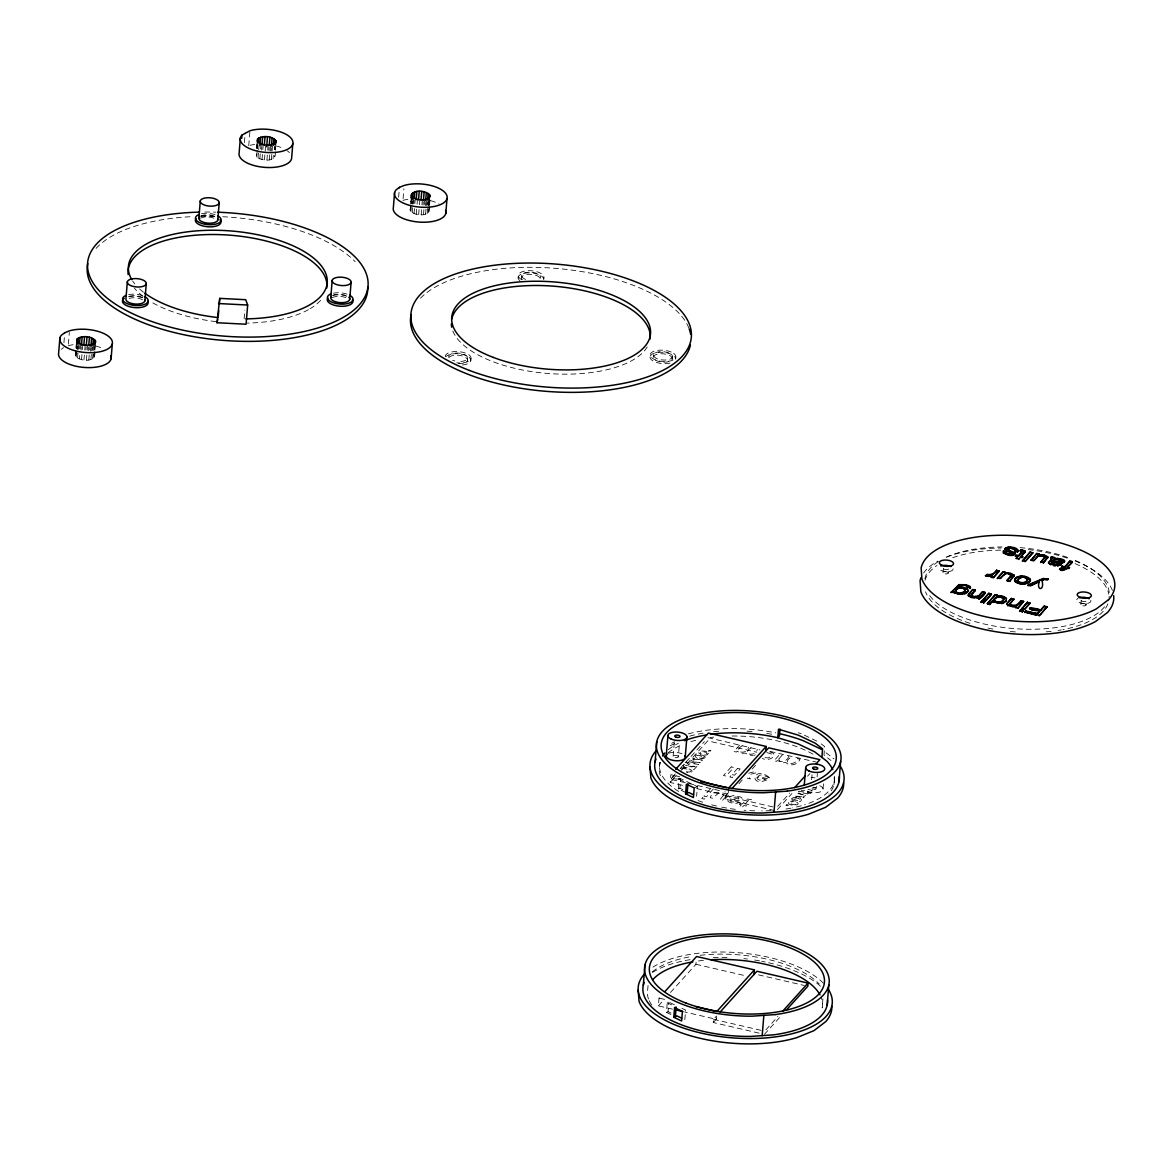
<?xml version="1.0" encoding="UTF-8"?>
<svg xmlns="http://www.w3.org/2000/svg" width="1173" height="1173" viewBox="0 0 1173 1173"><rect width="100%" height="100%" fill="white"/><g stroke="black" fill="none" stroke-linecap="round" stroke-linejoin="round"><path stroke-width="0.75" stroke-dasharray="5 3.75" d="M63.929 342.663L64.603 334.378M68.386 344.1L69.339 332.487M94.734 351.929C96.758 362.794 79.999 361.914 75.497 355.932L75.82 349.862M75.966 348.205L76.509 341.563M75.497 355.932L76.729 341.006M76.377 348.836L76.788 343.865M76.216 357.032L76.773 350.39M76.905 348.733L77.447 342.105M77.418 349.613L77.682 346.284M77.535 358.044L78.752 343.117M79.104 348.924L79.383 345.61M79.339 358.909L79.617 355.595M80.16 348.953L80.57 343.982M81.069 350.141L81.348 346.827M81.538 359.568L82.213 351.27M82.345 349.613L82.755 344.642M83.943 359.979L84.632 351.68M84.764 350.023L85.174 345.053M85.922 350.111L86.201 346.783M86.421 360.111L87.11 351.812M87.242 350.155L87.652 345.17M88.342 350.522L88.605 347.193M88.796 359.95L89.485 351.651M89.617 349.994L90.028 345.009M90.526 351.167L90.805 347.853M90.907 359.51L92.124 344.569M92.476 350.375L92.755 347.061M92.594 358.821L93.136 352.179M93.283 350.522L93.825 343.894M93.767 357.926L94.309 351.299M94.441 349.642L94.852 344.657M94.324 356.9L94.925 347.516M94.866 350.272L95.409 343.63M244.409 142.593L245.23 132.637M248.735 145.672L249.966 130.746M256.447 148.121L256.726 144.807M256.667 147.563L257.078 142.593M256.872 148.751L257.151 145.437M275.215 151.845C277.151 162.446 262.107 161.419 256.711 156.947L257.254 150.32M257.386 148.663L257.943 142.021M244.116 318.895L244.834 310.171M258.016 157.959L258.573 151.332M258.705 149.675L259.248 143.033M259.834 158.839L260.509 150.54M260.655 148.883L261.066 143.898M261.564 150.056L261.843 146.742M262.019 159.499L262.708 151.2M262.84 149.543L263.251 144.558M264.438 159.895L265.67 144.968M266.916 160.027L267.591 151.728M267.737 150.071L268.148 145.1M268.822 150.437L269.101 147.124M269.291 159.865L270.508 144.939M271.022 151.097L271.286 147.783M271.388 159.425L271.931 152.798M272.077 151.126L272.62 144.499M273.089 158.736L273.353 155.423M274.409 149.66L274.687 146.346M274.937 149.558L275.479 142.93M275.362 150.188L275.626 146.874M398.629 197.284L399.45 187.343M403.087 198.721L403.908 188.765M429.435 206.551C431.459 217.416 414.699 216.536 410.198 210.553L410.799 201.169M410.198 210.553L410.609 205.583M410.755 203.926L411.298 197.284M411.093 203.457L411.356 200.143M410.931 211.653L411.474 205.011M411.606 203.354L412.016 198.384M412.119 204.234L412.397 200.906M412.236 212.665L413.468 197.738M413.82 203.545L414.084 200.231M414.054 213.53L414.729 205.231M414.875 203.574L415.271 198.604M416.239 214.19L416.914 205.891M417.06 204.234L417.471 199.263M418.658 214.6L419.333 206.301M419.465 204.645L419.875 199.674M421.136 214.732L421.811 206.433M421.943 204.776L422.353 199.791M423.042 205.143L423.321 201.815M423.497 214.571L424.186 206.272M424.318 204.615L424.729 199.63M425.242 205.788L425.506 202.474M425.608 214.131L426.84 199.19M427.177 204.996L427.456 201.683M427.295 213.442L427.852 206.8M427.984 205.143L428.526 198.516M428.497 206.023L428.907 201.038M428.468 212.548L429.699 197.621M429.347 205.451L429.758 200.48M429.567 204.894L430.124 198.252M467.455 360.419L467.631 358.293M470.813 360.551L470.989 358.41M519.859 280.64A12.859 5.63 4.7 0 1 518.143 278.03L518.481 274.599A12.859 5.63 4.7 0 1 534.023 271.095A12.859 5.63 4.7 0 1 543.422 278.822M521.486 277.502L521.662 275.376M543.744 279.687L543.92 277.561M669.93 363.146A12.859 5.63 4.7 0 1 650.047 357.472L650.223 355.346M653.39 356.944L653.566 354.803M672.29 359.011A9.531 4.179 4.7 0 0 658.918 353.894A9.531 4.179 4.7 0 0 657.32 361.005A9.531 4.179 4.7 0 0 672.29 359.011L672.466 356.871A9.531 4.179 4.7 0 0 659.094 351.768A9.531 4.179 4.7 0 0 657.496 358.879A9.531 4.179 4.7 0 0 672.466 356.871M675.824 356.988L675.648 359.129A12.859 5.63 4.7 0 0 671.044 354.173L668.551 353.293A12.859 5.63 4.7 0 0 650.047 357.472M659.563 765.646L659.827 762.45A87.828 38.504 4.7 0 0 679.563 791.995M648.053 985.467L647.76 989.074A87.828 38.504 4.7 0 0 648.596 999.205M682.451 785.309L670.194 782.464L670.839 774.679L679.592 776.702M673.141 756.248L674.255 742.744M678.331 756.82A2.625 1.144 4.7 0 0 674.651 755.412A2.625 1.144 4.7 0 0 674.211 757.362A2.625 1.144 4.7 0 0 678.331 756.82L679.446 743.315M672.408 1009.132L658.39 1005.891L659.035 998.106L661.455 995.422M685.692 792.464L678.243 788.93L679.035 779.327L680.648 778.667L697.407 786.643L696.615 796.232M678.243 788.93L679.871 788.271L680.648 778.667M670.912 1014.484L666.44 1012.358L667.232 1002.754L668.845 1002.094L677.774 1006.346M666.44 1012.358L668.067 1011.698L668.845 1002.094M684.827 1019.66L685.604 1010.07L680.912 1007.827M670.501 992.475L695.926 964.279L696.19 961.171M774.459 810.528L725.075 799.092L725.339 795.895L728.257 792.655L724.767 791.848M728.638 788.065L728.008 795.851L696.469 788.549M759.122 1033.149L713.272 1022.519L713.536 1019.322L716.454 1016.082L716.204 1019.278L684.665 1011.976M811.628 779.737L812.053 774.664M817.112 776.922L817.39 773.55M823.05 788.799L823.461 783.725M833.974 784.458L834.663 776.189M822.918 998.868L822.17 1007.886A87.828 38.504 4.7 0 0 821.32 997.754M943.048 572.556L943.4 568.289M948.268 573.011A2.625 1.144 4.7 0 0 944.47 571.691A2.625 1.144 4.7 0 0 944.25 573.656A2.625 1.144 4.7 0 0 948.268 573.011L948.62 568.744M1080.861 604.432L1081.213 600.165M1086.066 605.004A2.625 1.144 4.7 0 0 1082.386 603.596A2.625 1.144 4.7 0 0 1081.946 605.547A2.625 1.144 4.7 0 0 1086.066 605.004L1086.418 600.737M518.143 278.03L518.305 276.74A12.859 5.63 4.7 0 1 530.885 272.884A12.859 5.63 4.7 0 1 543.554 278.368M683.097 765.47L683.8 766.878A3.915 1.716 4.7 0 0 685.516 767.553L695.105 766.424L692.627 769.165L694.064 769.503L697.187 766.042C693.742 766.409 678.756 766.599 688.683 765.001L689.255 764.356L686.454 764.004L683.39 765.045M75.409 354.833L77.139 352.926M256.462 153.736L256.711 156.947M410.125 209.454L410.682 208.427M713.331 788.945L706.454 796.76L703.917 796.174L710.589 788.652M685.135 762.509L698.624 764.444L690.091 761.834L686.22 761.893M675.296 773.901L670.457 779.268L723.008 791.438M680.149 768.52L689.827 757.787M691.044 756.453L704.357 741.688M674.402 775.338L671.235 778.843L682.085 779.165M675.927 775.705L673.419 778.491L679.856 778.3M670.194 782.464L676.249 775.749M681.088 770.382L707.73 740.852L756.776 752.216M739.577 745.207L733.917 751.497L736.424 752.069L737.231 751.189L740.779 753.257L745.705 753.198L748.066 754.869L753.301 755.529M742.113 745.808C731.805 752.23 747.245 755.471 748.433 747.26M751.013 747.861C740.324 754.532 756.145 757.333 757.259 749.312M725.075 799.092L730.427 793.168M738.902 783.784L742.524 779.752M752.216 769.019L755.852 764.987M777.684 806.408L789.737 793.051M777.42 809.605L791.878 793.578M807.537 776.218L809.942 773.55M658.39 1005.891L664.446 999.176M713.272 1022.519L718.624 1016.595M765.881 1029.835L777.934 1016.478M764.415 1034.366L781.277 1015.671M729.313 796.892L733.316 795.573L740.178 796.922A5.191 2.273 4.7 0 1 742.069 798.3C741.307 803.021 733.712 799.004 730.427 800.001C729.019 803.197 737.055 801.438 739.005 802.156C736.615 805.279 723.008 801.789 729.269 798.725C739.972 801.731 743.169 795.397 731.747 797.449M61.333 349.275L63.518 347.648M754.327 755.295L755.295 754.811M694.211 787.948L697.407 786.643M680.531 768.506C684.02 765.954 698.565 771.57 688.727 772.758M748.697 773.227L753.227 771.981L756.468 772.728L748.433 774.825M808.021 789.414L812.244 790.426L807.567 791.878C809.223 792.948 815.631 791.995 813.036 789.356A3.915 1.716 4.7 0 0 811.965 788.857M804.766 790.323L801.188 790.441M462.441 364.994L465.094 364.568A12.859 5.63 4.7 0 0 466.209 355.595A12.859 5.63 4.7 0 0 446.209 356.387M814.282 787.406L812.786 787.376M812.816 788.124L816.305 787.728L816.892 785.851M766.863 752.567L771.497 753.975L771.086 756.438L768.154 757.949L763.608 757.421M814.971 777.831L811.173 777.406L814.736 777.069M686.689 772.567L687.745 772.699M686.366 771.731C697.026 773.52 683.903 765.69 681.117 769.913M770.221 751.424L816.056 762.039M707.993 737.656L759.899 749.914M747.245 778.183L750.485 778.945L746.834 775.25M798.769 791.159L808.344 792.625L807.786 793.241C812.493 792.757 812.171 795.177 807.215 793.886L798.197 791.79M725.339 795.895L772.948 806.921M758.418 974.851L804.253 985.467M695.926 964.279L744.972 975.643M659.035 998.106L666.044 999.719M713.536 1019.322L761.145 1030.349M769.591 751.893C780.998 754.224 768.036 762.729 762.391 758.242M798.212 732.788L801.188 733.682M804.414 735.207L818.857 742.084M679.035 779.327L686.484 782.86M679.871 788.271L682.847 789.678M667.232 1002.754L673.185 1005.584M668.067 1011.698L671.044 1013.105M821.188 743.873L824.678 746.556L823.974 755.089L830.983 760.471M826.056 752.787L833.974 758.858M428.218 209.337L429.025 211.521M93.517 354.715L94.236 355.8M274.731 155.73L274.805 156.83M651.748 1005.026A87.828 38.504 4.7 0 1 649.212 1000.657M698.463 960.966A87.828 38.504 4.7 0 1 703.727 960.335M652.511 972.446A97.359 42.683 4.7 0 1 690.545 959.587M713.243 957.461A97.359 42.683 4.7 0 1 727.553 957.461M743.887 958.605A97.359 42.683 4.7 0 1 747.465 959.03M754.65 960.042A97.359 42.683 4.7 0 1 759.972 960.951M761.732 961.288A97.359 42.683 4.7 0 1 765.192 961.992M768.594 962.74A97.359 42.683 4.7 0 1 823.05 988.634M652.936 967.109A97.359 42.683 4.7 0 1 741.527 952.989A97.359 42.683 4.7 0 1 823.49 983.311M652.217 971.933A92.594 40.586 4.7 0 1 691.366 956.552M700.134 955.306A92.594 40.586 4.7 0 1 819.179 983.898M834.56 776.233A87.828 38.504 4.7 0 1 804.619 804.766M801.276 805.763A87.828 38.504 4.7 0 1 792.713 807.83M790.91 808.182A87.828 38.504 4.7 0 1 783.52 809.37M770.984 810.587A87.828 38.504 4.7 0 1 761.673 810.895M754.694 810.822A87.828 38.504 4.7 0 1 744.078 810.25M735.339 809.341A87.828 38.504 4.7 0 1 728.374 808.344M726.644 808.05A87.828 38.504 4.7 0 1 719.841 806.745M716.527 806.027A87.828 38.504 4.7 0 1 711.249 804.722M702.715 802.215A87.828 38.504 4.7 0 1 696.322 799.971M668.302 749.708A87.828 38.504 4.7 0 1 678.346 743.33M671.733 743.301A92.594 40.586 4.7 0 1 674.622 741.791M689.695 736.145A92.594 40.586 4.7 0 1 704.958 732.832M713.668 731.688A92.594 40.586 4.7 0 1 720.735 731.087M747.084 731.16A92.594 40.586 4.7 0 1 753.975 731.732M766.702 733.389A92.594 40.586 4.7 0 1 773.931 734.694M668.537 753.301A9.56 4.193 4.7 0 1 681.982 753.77M814.458 787.435A2.625 1.144 4.7 0 1 815.44 789.37A2.625 1.144 4.7 0 1 811.159 788.769M819.78 785.69A9.56 4.193 4.7 0 1 819.868 792.024A9.56 4.193 4.7 0 1 805.631 790.294M834.076 777.728A87.828 38.504 4.7 0 1 828.886 793.945M660.399 775.778A87.828 38.504 4.7 0 1 660.604 762.391M668.038 752.905A87.828 38.504 4.7 0 1 682.583 744.518M690.912 741.615A87.828 38.504 4.7 0 1 697.554 739.855M710.266 737.538A87.828 38.504 4.7 0 1 713.756 737.099M732.128 736.014A87.828 38.504 4.7 0 1 814.238 754.913M688.404 733.843A97.359 42.683 4.7 0 1 775.705 732.876M670.179 745.72A97.359 42.683 4.7 0 1 676.235 743.022M1104.555 606.793A92.594 40.586 4.7 0 1 1015.935 628.743A92.594 40.586 4.7 0 1 928.723 594.271M924.91 578.744A92.594 40.586 4.7 0 1 938.899 561.193M946.2 557.263A92.594 40.586 4.7 0 1 1002.109 546.955M1020.055 547.63A92.594 40.586 4.7 0 1 1070.509 558.509M1075.333 560.445A92.594 40.586 4.7 0 1 1108.998 597.482M1107.855 603.86A92.594 40.586 4.7 0 1 1062.885 629.608M1061.286 629.901A92.594 40.586 4.7 0 1 1058.002 630.458M1051.184 631.353A92.594 40.586 4.7 0 1 1044.175 631.983M1015.319 631.91A92.594 40.586 4.7 0 1 1010.158 631.47M992.842 629.051A92.594 40.586 4.7 0 1 987.475 627.98M969.968 623.318A92.594 40.586 4.7 0 1 925.556 591.808M925.013 580.342A92.594 40.586 4.7 0 1 936.978 565.474M952.696 557.718A92.594 40.586 4.7 0 1 1001.845 550.152M1075.069 563.641A92.594 40.586 4.7 0 1 1108.734 594.125M953.136 568.876A7.141 3.138 4.7 0 1 945.335 571.603A7.141 3.138 4.7 0 1 939.074 567.365M948.502 569.037A2.625 1.144 4.7 0 1 946.23 569.682A2.625 1.144 4.7 0 1 943.693 568.89M1090.802 600.283A7.141 3.138 4.7 0 1 1082.444 603.435A7.141 3.138 4.7 0 1 1077.884 598.318M1085.934 601.265A2.625 1.144 4.7 0 1 1082.298 601.28A2.625 1.144 4.7 0 1 1081.682 599.638M923.591 572.996A97.359 42.683 4.7 0 1 937.901 561.075M946.772 556.984A97.359 42.683 4.7 0 1 1001.082 548.04M1028.208 549.58A97.359 42.683 4.7 0 1 1068.588 558.583M1075.113 561.002A97.359 42.683 4.7 0 1 1112.517 590.781M68.239 345.756A26.422 11.583 4.7 0 1 74.104 344.554M95.849 346.035A26.422 11.583 4.7 0 1 102.975 348.63M250.098 145.305A26.422 11.583 4.7 0 1 254.6 144.47M276.344 145.965A26.422 11.583 4.7 0 1 280.816 147.402M287.18 150.731A26.422 11.583 4.7 0 1 289.423 152.651M204.806 212.034A140.687 61.67 4.7 0 1 215.7 212.152M129.191 298.353A9.531 4.179 4.7 0 1 142.549 299.819M128.429 296.754A12.859 5.63 4.7 0 1 142.52 297.825M128.605 294.614A12.859 5.63 4.7 0 1 142.695 295.699M129.367 296.226A9.531 4.179 4.7 0 1 142.725 297.693M200.436 218.193A9.531 4.179 4.7 0 1 215.495 218.97M201.375 215.891A12.859 5.63 4.7 0 1 215.451 216.976M201.536 213.765A12.859 5.63 4.7 0 1 215.627 214.85M200.612 216.052A9.531 4.179 4.7 0 1 215.671 216.829M320.596 300.405A99.734 43.724 4.7 0 1 310.009 308.763M308.382 309.701A99.734 43.724 4.7 0 1 247.4 323.103M215.979 321.622A99.734 43.724 4.7 0 1 150.643 301.593M143.047 296.432A99.734 43.724 4.7 0 1 134.411 288.162M96.098 248.397A140.687 61.67 4.7 0 1 193.706 216.565M200.876 216.345A140.687 61.67 4.7 0 1 215.348 216.418M222.723 216.712A140.687 61.67 4.7 0 1 355.199 261.726M332.34 297.634A9.531 4.179 4.7 0 1 347.399 298.397M333.264 295.332A12.859 5.63 4.7 0 1 347.355 296.417M143.399 292.165A99.734 43.724 4.7 0 1 139.514 288.895M134.763 283.895A99.734 43.724 4.7 0 1 132.666 281.021M333.44 293.191A12.859 5.63 4.7 0 1 347.531 294.276M332.516 295.493A9.531 4.179 4.7 0 1 347.575 296.27M647.217 346.944A99.734 43.724 4.7 0 1 546.691 373.366A99.734 43.724 4.7 0 1 452.646 330.507M420.506 298.221A140.687 61.67 4.7 0 1 425.55 293.631M426.957 292.532A140.687 61.67 4.7 0 1 573.48 270.318A140.687 61.67 4.7 0 1 689.181 328.88M521.824 279.687A12.859 5.63 4.7 0 1 518.319 275.904M445.373 356.753A12.859 5.63 4.7 0 1 463.892 352.574A12.859 5.63 4.7 0 1 465.27 362.442L462.617 362.853A12.859 5.63 4.7 0 1 456.737 362.78M525.592 279.438A9.531 4.179 4.7 0 1 522.938 273.734A9.531 4.179 4.7 0 1 535.211 272.898A9.531 4.179 4.7 0 1 540.005 278.456M522.293 279.687A9.531 4.179 4.7 0 1 528.173 274.35A9.531 4.179 4.7 0 1 540.313 278.47M448.804 357.325A9.531 4.179 4.7 0 1 457.441 353.029A9.531 4.179 4.7 0 1 467.675 357.926A9.531 4.179 4.7 0 1 457.25 361.357M454.845 360.961A9.531 4.179 4.7 0 1 452.661 360.302M449.112 357.325A9.531 4.179 4.7 0 1 460.549 355.522A9.531 4.179 4.7 0 1 467.338 360.771A9.531 4.179 4.7 0 1 457.089 363.498M402.955 200.378A26.422 11.583 4.7 0 1 408.805 199.175M430.564 200.656A26.422 11.583 4.7 0 1 438.907 203.882M691.22 760.353L693.8 761.995L700.193 762.699C687.055 761.526 695.09 757.318 701.821 760.91L702.392 760.28L693.331 758.183L692.788 758.784L694.079 759.078L691.22 760.353M805.631 795.514L802.757 797.156L804.048 797.449L803.505 798.051L794.444 795.954L795.015 795.323C801.745 798.916 809.766 794.707 796.628 793.535L797.215 792.889L805.631 795.514M703.873 756.981C702.994 759.371 695.486 758.081 696.967 755.661A2.214 0.968 4.7 0 1 698.478 755.324L703.873 756.981M792.977 798.974L798.344 800.91A2.214 0.968 4.7 0 0 799.869 800.572C801.262 798.124 794.356 797.127 792.977 798.974M708.565 753.345L707.04 754.84A3.328 1.466 4.7 0 1 705.09 755.075L703.375 754.899L707.099 753.579A1.994 0.88 4.7 0 0 706.689 752.861C705.457 751.292 697.334 751.263 701.117 753.623L700.56 754.239C693.815 751.072 707.275 749.283 708.565 753.345M788.315 802.508C788.755 807.097 803.226 805.221 796.276 801.995L795.719 802.611C799.487 804.971 791.379 804.942 790.147 803.358A1.994 0.88 4.7 0 1 789.737 802.655L793.461 801.335L791.731 801.159A3.328 1.466 4.7 0 0 789.781 801.394L788.315 802.508M705.354 757.01C704.123 760.471 693.522 759.019 695.736 755.265A4.003 1.76 4.7 0 1 697.832 754.65L702.891 755.265L705.354 757.01M791.54 798.842L793.109 800.66L799.004 801.584A4.003 1.76 4.7 0 0 801.086 800.968C803.226 797.215 793.373 796.042 791.54 798.842M723.418 795.25L719.855 799.913L722.392 800.499L728.066 794.209L725.662 793.666C722.069 793.227 712.583 789.136 710.237 797.684L712.832 798.285L718.301 793.256L721.864 793.769L723.418 795.25M769.517 777.699C766.717 777.567 761.776 772.45 757.802 776.423L768.858 778.989C747.465 789.473 753.301 763.872 769.517 777.699M757.113 777.288L757.157 778.901L759.62 780.118L765.5 779.224L757.113 777.288M778.784 759.004C779.283 764.151 788.212 760.749 788.535 756.556L791.115 757.157C780.441 763.828 796.247 766.629 797.361 758.608L800.001 759.21C797.728 764.855 789.986 766.907 785.807 762.494L782.596 762.831L777.332 760.471L776.526 761.365L774.019 760.778L779.678 754.503L782.23 755.089L778.784 759.004M709.079 750.383L708.419 751.131L710.926 750.823L709.079 750.383M702.876 797.317L701.777 798.534L704.313 799.121L705.413 797.904L702.876 797.317M731.248 766.893L723.492 775.5L726.028 776.086L733.785 767.479L731.248 766.893M730.911 775.778L729.826 776.981L732.407 777.567L733.492 776.379L730.911 775.778M737.597 768.359L731.967 774.605L734.547 775.206L740.178 768.96L737.597 768.359M740.031 803.534L739.254 804.399L741.307 804.869L739.723 806.628L742.289 807.215L743.873 805.47L746.277 806.027L747.054 805.162L744.65 804.605L748.345 800.514L751.937 799.751L747.348 799.018L742.084 804.018L740.031 803.534M786.57 804.678L785.91 805.411L788.417 805.103L786.57 804.678M671.22 352.047L668.727 351.152A12.859 5.63 4.7 0 0 650.194 354.906A12.859 5.63 4.7 0 0 668.375 361.328A12.859 5.63 4.7 0 0 671.22 352.047"/><path stroke-width="1.5" d="M955.584 591.647L955.614 590.635C955.892 594.872 963.927 594.432 965.262 590.796C965.188 586.881 958.326 587.292 956.244 589.55C953.869 596.295 970.599 591.691 962.857 588.201M1050.7 558.113L1052.02 557.864L1052.093 558.832C1047.533 565.459 1047.474 563.289 1052.137 558.304M1048.222 579.125L1047.342 580.092L1044.85 579.491L1041.917 580.459C1045.172 591.016 1035.818 591.089 1039.366 581.5L1030.671 585.664L1027.827 585.547L1043.134 579.037L1048.222 579.125L1043.178 578.494L1027.871 585.019M1001.859 577.043C996.918 582.307 1005.393 570.459 1009.161 574.008C1015.803 575.078 1001.859 581.441 1009.63 581.339L1014.044 575.107L1010.452 573.186L1004.718 573.186L1010.408 573.714L1014 575.635M1047.68 557.527L1043.296 563.084L1047.709 556.852L1044.117 554.932L1038.384 554.932L1044.073 555.459L1047.665 557.38M59.882 338.015L58.65 352.941A26.422 11.583 4.7 0 0 85.6 367.53A26.422 11.583 4.7 0 0 110.892 355.756M76.788 343.865L77.198 338.88C82.447 335.375 91.347 335.874 95.468 340.874L95.541 341.973C91.259 347.149 80.849 345.991 76.729 341.006L77.198 338.88M77.961 342.971L78.371 338M79.515 343.938L80.057 337.311M81.48 345.17L82.169 336.871M83.855 345.009L84.544 336.71M86.333 345.126L87.022 336.842M88.752 345.536L89.427 337.238M90.937 346.196L91.626 337.897M92.887 345.405L93.429 338.762M94.339 344.759L94.749 339.789M95.189 344.188L95.468 340.874M111.083 358.806L112.315 343.88M127.344 281.769L125.936 298.822A9.531 4.179 4.7 0 0 135.716 304.071A9.531 4.179 4.7 0 0 144.763 299.789M144.851 300.889L146.244 283.837A9.531 4.179 4.7 0 0 132.872 278.719A9.531 4.179 4.7 0 0 131.273 285.831A9.531 4.179 4.7 0 0 146.244 283.837M198.882 217.973L200.29 200.906M217.782 220.04L219.19 202.973A9.531 4.179 4.7 0 0 205.803 197.87A9.531 4.179 4.7 0 0 204.205 204.982A9.531 4.179 4.7 0 0 219.19 202.973M217.005 322.736L219.747 298.367L245.7 299.702L247.664 305.039L246.081 324.232L217.005 322.736L217.782 319.291M218.31 315.816L218.735 310.581M219.322 303.602L219.747 298.367M240.362 137.93L239.145 152.857A26.422 11.583 4.7 0 0 262.649 167.167A26.422 11.583 4.7 0 0 291.578 158.722L292.795 143.795M241.682 138.399L241.961 135.086L249.966 130.746A26.422 11.583 4.7 0 1 291.491 138.707A26.422 11.583 4.7 0 1 266.168 152.446A26.422 11.583 4.7 0 1 241.961 135.086M257.415 142.124L257.693 138.81C262.928 135.291 271.843 135.789 275.948 140.804L276.036 141.904C271.755 147.08 261.344 145.921 257.21 140.921L257.693 138.81M258.456 142.886L258.852 137.915M259.863 145.525L260.553 137.226M261.975 145.085L262.649 136.786M264.35 144.924L265.025 136.625M266.682 146.713L267.503 136.757M269.233 145.467L269.922 137.168M271.432 146.112L272.107 137.828M273.368 145.32L273.925 138.693M274.819 144.675L275.23 139.704M275.684 144.118L275.948 140.804M330.786 297.414L332.179 280.347M349.686 299.482L351.094 282.414A9.531 4.179 4.7 0 0 337.707 277.312A9.531 4.179 4.7 0 0 336.108 284.423A9.531 4.179 4.7 0 0 351.094 282.414M394.583 192.636L393.351 207.562A26.422 11.583 4.7 0 0 420.315 222.152A26.422 11.583 4.7 0 0 445.593 210.378M411.078 197.841C410.653 188.442 426.122 190.055 430.168 195.495L430.256 196.595C425.975 201.771 415.565 200.612 411.43 195.627L411.342 194.527M411.503 198.486L411.914 193.501M412.529 199.249L413.072 192.621M414.216 198.56L414.773 191.932M416.195 199.791L416.87 191.492M418.556 199.63L419.245 191.331M421.034 199.747L421.723 191.463M423.453 200.158L424.142 191.859M425.638 200.818L426.327 192.519M427.588 200.026L428.13 193.384M429.039 199.381L429.45 194.41M445.799 213.427L447.016 198.501M655.091 761.937L656.763 741.673M643.288 985.364L644.959 965.115M666.22 756.204L667.892 735.94M685.252 756.864L686.923 736.6M685.589 793.828L686.381 784.224L694.211 787.948L693.419 797.552L685.589 793.828L688.786 792.508L693.492 794.751M687.173 793.168L687.965 783.579M674.578 1007.651L682.407 1011.375L681.616 1020.979L673.786 1017.255L674.578 1007.651L676.161 1007.006L675.369 1016.595M765.793 751.057L766.174 746.453L708.375 733.066L675.677 769.297M753.99 974.484L754.371 969.88L696.571 956.494L665.091 991.39M821.892 757.391L822.596 748.858L815.206 743.183L798.446 735.207L778.491 729.225L777.787 737.758L779.473 735.896L780.03 729.078M773.989 812.2L775.646 791.951M762.186 1035.642L763.843 1015.378M804.297 784.752L805.69 767.86M720.09 1012.064L756.908 971.244L808.05 983.091L807.786 986.288L786.101 1010.334M838.974 781.761L840.63 761.512M827.17 1005.202L828.827 984.939M970.408 588.054L969.66 586.163L965.966 584.755L958.854 584.653L951.098 592.585L958.81 585.195L965.922 585.298L970.379 587.585L967.652 587.424M954.206 591.808C952.109 592.688 961.01 595.151 964.426 593.685C972.71 586.749 966.053 594.638 964.426 593.685M957.901 593.831L955.13 592.746M957.051 588.861L959.147 588.04M958.414 587.277C962.901 584.96 972.857 592.526 963.883 587.937C950.57 588.45 966.728 581.559 967.608 587.952L967.725 586.984M959.221 594.066L961.86 594.139M960.526 585.591L958.37 587.805M961.449 585.356L963.737 585.371M965.262 590.796L965.32 589.814M966.64 586.075L967.681 587.512M968.414 595.166L968.693 596.28L968.517 594.447L972.74 589.535L975.32 590.136L971.347 595.166L973.209 596.808L978.502 596.001L982.519 591.808C992.417 591.324 967.872 607.981 985.056 592.394M969.441 596.251L971.874 597.644L968.737 595.737M970.188 588.553L970.423 587.043M971.464 596.001L971.391 594.638L975.32 590.136M971.845 596.309L971.508 595.473M968.473 594.975L972.74 589.535M972.417 596.573L971.889 595.781M973.209 596.808L972.461 596.045M973.326 597.907L971.918 597.116M974.748 598.025C977.842 595.239 976.977 600.121 977.783 597.218M974.763 597.072L973.253 596.265M977.094 596.441L978.458 596.529L982.519 591.808M982.197 600.693L981.083 602.423L982.197 600.693L984.777 601.294L983.648 603.025L984.777 601.294M988.883 593.274L983.209 600.063L988.883 593.274L991.42 594.418L985.789 600.664L991.464 593.875M992.006 575.943C974.059 575.65 998.018 575.591 996.61 570.181L999.103 571.31L993.443 577.585C988.546 578.362 993.766 573.582 991.038 577.028M985.994 575.987L987.05 574.345M996.61 570.181L992.49 574.902L987.446 574.462M988.311 576.427L992.05 575.4M1000.73 603.069C1002.358 605.517 1009.616 597.629 1004.308 602.042C998.927 606.456 992.343 597.189 989.821 604.491L987.417 603.391L995.217 594.74C999.572 593.993 995.364 598.259 997.505 595.283M989.821 604.491L992.725 600.781M993.443 577.585L999.147 570.767M997.871 603.01L993.707 601.749M1003.648 598.362L1003.692 599.843C1002.358 603.567 993.326 603.684 994.293 598.992C996.126 596.031 1002.871 595.576 1003.736 599.3C1002.431 602.878 994.132 603.157 994.293 598.992M987.373 603.919L995.217 594.74M994.249 599.535L995.95 597.453M1003.179 571.706C987.989 590.224 1006.874 564.726 1004.675 573.714M995.906 597.981L996.683 597.116M996.639 597.644L997.49 596.881M996.669 596.69L999.572 595.796L1003.751 596.514L1006.155 598.083L1006.346 600.664M997.446 597.409L998.355 596.749M998.311 597.277L999.22 596.705M998.091 596.412L999.572 595.796M1004.704 553.539C999.733 551.457 1014.997 558.392 1014.88 552.6C999.601 547.996 1015.701 545.9 1015.129 551.339L1017.563 551.911L1017.959 550.416L1017.841 551.427M1004.968 549.169L1012.226 552.996C1011.976 555.665 1004.938 554.492 1005.789 551.662L1003.399 551.105L1005.745 552.204M1003.604 598.904L1000.085 596.764M1006.537 598.743L1001.053 595.913M1005.613 549.946C1002.754 546.354 1019.454 545.548 1017.563 551.911M1004.968 549.301L1005.276 548.334M1005.232 548.876L1005.745 547.952M1002.798 576.016L1003.707 574.697M1005.76 552.996L1005.672 552.043M1005.701 548.48L1006.375 547.644M1005.906 554.008C1007.46 555.562 1014.689 556.852 1015.144 552.996M1006.111 553.289L1005.804 552.454M1004.66 574.154L1003.663 575.225M1006.683 553.583L1006.155 552.762M1006.331 548.172L1007.167 547.41M1015.129 553.905L1008.164 550.137L1007.9 548.788M1007.123 547.938L1008.12 547.248M1007.754 549.741L1008.589 548.392M1008.413 554.111L1006.727 553.04M1008.076 547.776L1009.22 547.175M1009.689 548.26L1008.545 548.92M1009.733 554.345L1008.457 553.568M1017.841 549.932L1010.466 547.234M1012.182 553.524L1010.32 551.896M1011.009 548.334L1015.261 549.858M1009.161 574.008L1011.097 576.104L1007.035 580.738M1010.803 554.389L1012.138 553.421M1007.035 603.377L1007.915 605.708L1007.035 603.377L1011.273 598.465L1013.853 599.066L1009.88 604.095L1011.786 605.195L1016.434 605.18L1021.053 600.737L1023.589 601.324L1017.871 608.127L1015.466 607.57L1016.317 606.148L1007.959 605.18M1009.63 581.339L1014.015 575.767M1011.097 576.104L1011.185 575.166M1009.029 605.635L1013.281 606.954L1016.317 606.148M1021.053 600.737C1020.701 605.239 1011.023 608.758 1009.924 603.567L1013.853 599.066M1015.129 551.339L1017.607 551.383M1006.991 603.904L1011.273 598.465M1016.097 555.196C1014.044 558.172 1016.844 553.524 1018.516 555.753L1022.211 551.662M1013.971 576.31L1014.044 575.107M1017.739 556.618C1013.135 561.383 1021.111 555.503 1015.319 556.061M1014.601 579.975C1017.402 585.474 1012.182 578.23 1017.035 577.189C1021.184 575.474 1027.372 575.65 1030.319 579.345L1030.349 580.562M1014.762 579.785L1015.349 578.48M1015.305 579.007L1016.111 577.776M1016.053 555.723L1018.516 555.753M1016.067 578.304L1017.035 577.189M1016.903 582.453L1018.017 583.436L1015.965 581.925M1018.677 559.492L1020.305 557.204L1022.343 557.688L1023.12 556.823L1021.082 556.354L1025.114 552.146L1024.835 550.811L1020.994 549.785C1018.604 552.307 1025.187 551.545 1020.246 550.606M1027.489 578.963L1027.548 580.43C1025.73 583.949 1019.733 584.081 1017.358 581.178L1017.475 579.902C1019.22 576.515 1026.478 576.031 1027.592 579.902C1025.774 583.406 1019.777 583.538 1017.402 580.65M1016.991 577.732L1018.135 576.735M1020.202 551.149L1020.994 549.785M1018.091 577.263L1019.381 576.383M1025.114 552.146L1021.962 549.917M1018.061 582.908C1021.639 585.254 1027.196 584.433 1030.173 580.738M1017.871 608.127L1023.589 601.324M1017.431 580.43L1020.554 577.512M1019.337 576.911L1020.789 576.178M1030.275 551.926L1022.46 561.075L1030.275 551.926L1032.768 553.055L1025.011 561.662L1032.812 552.512M1020.965 584.11L1019.41 583.274M1021.434 577.292L1020.51 578.04M1020.745 576.72L1022.313 576.163M1020.73 609.623L1019.601 611.353L1020.73 609.623L1023.311 610.224L1022.182 611.954L1023.311 610.224M1022.504 584.257L1025.451 583.538M1030.275 579.887L1023.985 576.324M1027.416 602.204L1021.742 608.992L1027.416 602.204L1029.953 603.333L1024.322 609.593L1029.997 602.805M1024.733 577.512L1027.445 579.491M1026.756 583.23L1028.809 582.717L1030.393 580.034M1036.023 615.151L1024.894 612.042L1025.847 610.986L1037.401 613.655L1039.762 611.045C1022.636 608.963 1029.953 606.148 1040.686 610.019L1044.219 606.104L1047.034 606.749L1040.319 614.667M1024.85 612.57L1025.847 610.986M1044.615 557.102L1040.7 562.483L1044.762 557.849L1044.263 556.266L1038.34 555.914L1033.677 560.855L1031.14 560.269L1036.844 553.451L1039.249 554.008L1039.19 555.254M1030.129 581.28L1030.319 579.345M1030.671 585.664L1039.366 581.5M1031.14 560.269L1036.844 553.451M1037.372 556.442L1034.601 559.829M1038.34 555.914L1043.647 555.987M1025.803 611.514L1037.401 613.655M1041.917 580.459L1043.134 579.961M1039.219 615.898L1047.034 606.749M1039.762 611.045L1037.357 614.197M1044.762 557.849L1044.659 556.574M1030.48 608.201L1040.686 610.019M1047.636 558.055L1047.709 556.852M1040.642 610.547L1044.219 606.104M1048.545 563.319L1048.589 562.351M1048.823 563.201L1050.92 564.902M1064.483 561.383C1065.861 559.653 1057.929 557.498 1054.718 559.14L1054.336 557.454L1051.448 556.808L1054.806 558.465M1051.609 557.732L1052.21 557.996M1051.507 562.307L1054.146 564.154L1058.632 563.773L1060.949 564.858L1055.891 564.975L1051.272 563.363L1052.665 561.838L1059.82 562.879L1064.219 561.794M1052.034 561.94L1053.471 561.911M1059.732 559.58L1058.31 559.873L1061.404 560.283L1060.744 562.19L1052.709 561.53L1054.806 559.433L1059.351 559.052L1064.497 561.515M1052.709 561.53L1053.53 560.151M1054.072 559.726L1053.486 560.679M1054.102 561.603L1052.753 561.002M1054.806 559.433L1058.31 559.873M1055.641 561.823L1054.146 561.075M1056.023 558.964L1057.65 558.392M1057.679 566.046L1060.993 564.316M1058.545 562.278L1055.685 561.295M1058.735 565.43L1060.949 564.858M1059.542 562.336L1061.712 560.738M1060.348 568.275C1058.193 571.09 1060.891 567.16 1062.841 568.568L1064.219 567.351L1061.668 567.307M1060.7 559.888L1061.668 561.281M1059.483 569.228C1062.225 572.688 1066.36 567.893 1068.852 568.421L1069.6 567.585C1062.181 568.494 1078.046 561.134 1069.879 561.105L1064.952 567.058L1069.879 561.105M1064.219 567.351L1062.797 569.096L1060.905 568.421M1057.665 563.172L1061.682 562.835M1061.682 570.269L1060.539 569.506M1061.638 563.377L1062.503 562.703M1062.415 566.471L1064.996 566.53M1063.193 562.483L1062.459 563.245M1062.738 570.386L1066.756 567.937M1064.439 561.926L1064.41 560.562M1017.358 581.178L1017.475 579.902M1004.924 549.712L1005.012 548.759M1054.718 559.14L1054.85 557.923M971.288 595.649L971.391 594.638M1009.924 603.567L1009.997 604.931M968.37 595.708L968.517 594.447M1012.094 553.949L1012.226 552.996M1014.557 580.503L1014.806 579.242M1005.628 552.586L1005.789 551.662M1022.328 551.354L1018.472 556.295M1003.399 551.105L1003.238 552.996M728.638 788.065L766.174 746.453M731.893 788.637L768.711 747.817L819.854 759.664L816.232 763.667M794.546 787.713L805.396 775.69M1021.082 556.354L1025.085 551.061M1050.744 557.586L1051.448 556.808M1015.466 607.57L1016.273 606.676M1061.712 566.764L1062.459 565.929M1029.601 608.684L1030.524 607.658M1067.503 567.102L1072.386 561.691M754.371 969.88L716.835 1011.493L695.824 1006.625M782.743 1011.141L808.05 983.091M1004.718 573.186L1005.584 572.263M1038.384 554.932L1039.249 554.008M1038.34 555.459L1039.205 554.536L1036.8 553.993M126.273 295.288L124.441 296.197A12.859 5.63 4.7 0 0 127.696 303.866A12.859 5.63 4.7 0 0 144.851 304.306A12.859 5.63 4.7 0 0 144.924 296.71M673.786 1017.255L676.982 1015.935L681.689 1018.179M996.713 596.148L998.135 595.869M1054.762 558.612L1056.067 558.436M974.807 596.544L975.951 596.573M1009.777 553.817L1010.847 553.847M1057.723 565.518L1049.336 563.612M1009.176 547.703L1010.422 547.762M218.589 303.543L247.664 305.039M1058.589 561.75L1059.586 561.808M999.176 597.248L1000.041 597.306M999.528 596.339L1001.009 596.441M973.37 597.38L974.792 597.482M1021.009 583.582L1022.548 583.714M1022.27 576.691L1023.941 576.852M1061.726 569.741L1062.782 569.858M1020.95 550.313L1021.918 550.445M986.83 575.679L988.355 575.899M1053.237 565.562L1055.495 565.958M1030.231 552.468L1032.768 553.055M1069.835 561.632L1072.342 562.219M1031.184 559.726L1033.721 560.327M1040.744 561.94L1043.34 562.541M1016.155 558.363L1018.721 558.964M1022.504 560.547L1025.055 561.134M996.566 570.708L999.103 571.31M1003.135 572.233L1005.54 572.791M991.082 576.486L993.487 577.043M997.519 577.981L1000.056 578.568M1007.079 580.195L1009.674 580.796M972.696 590.078L975.276 590.679M982.475 592.336L985.012 592.922M988.839 593.817L991.42 594.418M995.173 595.283L997.461 595.811M1011.229 599.007L1013.809 599.594M1021.009 601.265L1023.545 601.852M1027.372 602.746L1029.953 603.333M1044.175 606.632L1046.99 607.277M1031.243 609.608L1034.63 610.4M951.142 592.057L953.488 592.6M976.977 598.113L979.396 598.67M983.253 599.535L985.833 600.121M1015.51 607.042L1017.915 607.599M1021.786 608.464L1024.366 609.051M982.153 601.236L984.734 601.822M1020.686 610.151L1023.267 610.752M981.112 601.896L983.692 602.497M987.417 603.391L989.865 603.948M1019.645 610.825L1022.226 611.412M1024.894 612.042L1039.263 615.37M700.618 781.57L726.893 787.655M675.912 1009.953L682.921 1011.581M1010.276 552.424L1006.713 551.061M821.818 749.518L803.241 740.691A97.359 42.683 4.7 0 0 780.837 733.975M992.681 601.309L993.663 602.292M954.162 592.336L955.086 593.274M219.967 219.82L220.524 220.465A12.859 5.63 4.7 0 1 207.856 226.77A12.859 5.63 4.7 0 1 195.964 218.574M968.004 589.74L968.048 590.943M649.93 766.761L650.868 777.992A97.359 42.683 4.7 0 0 808.505 814.253L825.763 807.215L837.61 798.124A97.359 42.683 4.7 0 0 843.666 782.846M638.127 990.188L639.065 1001.419A97.359 42.683 4.7 0 0 796.702 1037.68L813.959 1030.642L825.807 1021.551A97.359 42.683 4.7 0 0 831.862 1006.273M994.088 599.535L994.044 600.547M652.848 979.587A87.828 38.504 4.7 0 1 692.906 961.831M711.014 959.749A87.828 38.504 4.7 0 1 820 994.851M828.021 988.839A97.359 42.683 4.7 0 1 732.465 1037.87A97.359 42.683 4.7 0 1 644.212 974.338M827.508 999.895A92.594 40.586 4.7 0 1 773.696 1034.835L750.661 1036.433A92.594 40.586 4.7 0 1 644.182 982.417M662.569 755.999A87.828 38.504 4.7 0 1 664.915 752.963M684.431 740.691A87.828 38.504 4.7 0 1 706.806 734.885M710.53 734.342A87.828 38.504 4.7 0 1 777.538 737.685L797.743 743.741L814.502 751.702L826.657 761.057A87.828 38.504 4.7 0 1 832.786 769.679M839.311 776.467A92.594 40.586 4.7 0 1 785.499 811.408L762.465 813.006A92.594 40.586 4.7 0 1 655.986 758.99M684.753 755.764A9.56 4.193 4.7 0 1 675.164 760.69A9.56 4.193 4.7 0 1 667.158 754.122M839.824 765.412A97.359 42.683 4.7 0 1 744.269 814.443A97.359 42.683 4.7 0 1 656.015 750.911M940.805 566.031A7.141 3.138 4.7 0 1 950.863 566.544M1079.101 597.775A7.141 3.138 4.7 0 1 1089.16 598.729M1113.676 595.635A97.359 42.683 4.7 0 1 1107.488 612.497L1095.494 621.543A97.359 42.683 4.7 0 1 994.44 631.485A97.359 42.683 4.7 0 1 920.864 591.837L920.087 580.606A97.359 42.683 4.7 0 1 921.084 577.527M327.868 298.015A12.859 5.63 4.7 0 0 336.812 305.83L339.759 306.212A12.859 5.63 4.7 0 0 351.709 303.704L352.633 302.517A12.859 5.63 4.7 0 0 352.428 299.907M217.548 212.21A140.687 61.67 4.7 0 1 356.665 307.59A140.687 61.67 4.7 0 1 119.045 306.417A140.687 61.67 4.7 0 1 199.425 212.122M147.593 301.314A12.859 5.63 4.7 0 1 136.405 307.693A12.859 5.63 4.7 0 1 122.447 300.684M123.033 299.438A12.859 5.63 4.7 0 1 124.265 298.323M199.219 214.424A12.859 5.63 4.7 0 0 205.084 224.263A12.859 5.63 4.7 0 0 220.7 218.339L219.586 217.049A12.859 5.63 4.7 0 0 217.87 215.861M217.709 218.94A9.531 4.179 4.7 0 1 207.416 223.105A9.531 4.179 4.7 0 1 199.439 216.946M128.136 274.555A99.734 43.724 4.7 0 1 227.826 235.025A99.734 43.724 4.7 0 1 326.754 288.045M367.75 286.96A140.687 61.67 4.7 0 1 221.99 340.273A140.687 61.67 4.7 0 1 87.814 263.573M131.757 279.585A99.734 43.724 4.7 0 1 204.542 230.407A99.734 43.724 4.7 0 1 325.097 271.901A99.734 43.724 4.7 0 1 245.934 318.88M218.163 317.56A99.734 43.724 4.7 0 1 144.822 293.221M349.774 295.288A12.859 5.63 4.7 0 1 351.885 301.578A12.859 5.63 4.7 0 1 339.935 304.071L336.988 303.69A12.859 5.63 4.7 0 1 331.123 293.866M348.88 297.282A9.531 4.179 4.7 0 1 340.551 302.649A9.531 4.179 4.7 0 1 331.343 296.388M690.413 345.097A140.687 61.67 4.7 0 1 537.161 390.477A140.687 61.67 4.7 0 1 411.122 314.569M689.181 328.88A140.687 61.67 4.7 0 1 690.662 334.32M451.708 327.208A99.734 43.724 4.7 0 1 451.312 323.895M451.766 319.012A99.734 43.724 4.7 0 1 558.583 286.637A99.734 43.724 4.7 0 1 650.062 339.041M1108.544 599.696L1096.55 608.743A97.359 42.683 4.7 0 1 995.496 618.684A97.359 42.683 4.7 0 1 921.919 579.037L921.142 567.82A97.359 42.683 4.7 0 1 1039.996 538.334A97.359 42.683 4.7 0 1 1108.544 599.696M64.75 332.721L61.465 335.17A26.422 11.583 4.7 0 0 85.688 352.53A26.422 11.583 4.7 0 0 110.995 338.792A26.422 11.583 4.7 0 0 69.471 330.83L64.75 332.721M399.45 187.343L396.181 189.791A26.422 11.583 4.7 0 0 420.389 207.152A26.422 11.583 4.7 0 0 445.711 193.413A26.422 11.583 4.7 0 0 404.172 185.451L399.45 187.343M787.171 791.145L764.136 792.743A92.594 40.586 4.7 0 1 659.651 734.899A92.594 40.586 4.7 0 1 808.52 724.547A92.594 40.586 4.7 0 1 787.171 791.145M775.368 1014.572L752.333 1016.17A92.594 40.586 4.7 0 1 647.848 958.326A92.594 40.586 4.7 0 1 796.716 947.989A92.594 40.586 4.7 0 1 775.368 1014.572M686.176 1003.135A87.828 38.504 4.7 0 0 824.106 984.426A87.828 38.504 4.7 0 0 700.398 937.506A87.828 38.504 4.7 0 0 686.176 1003.135M697.979 779.708A87.828 38.504 4.7 0 0 835.909 760.998A87.828 38.504 4.7 0 0 712.202 714.078A87.828 38.504 4.7 0 0 697.979 779.708M675.883 737.113A2.625 1.144 4.7 0 0 680.003 736.556A2.625 1.144 4.7 0 0 676.322 735.148A2.625 1.144 4.7 0 0 675.883 737.113M671.147 739.034A9.56 4.193 4.7 0 0 686.762 737.685A9.56 4.193 4.7 0 0 674.284 732.084A9.56 4.193 4.7 0 0 671.147 739.034M808.945 770.954A9.56 4.193 4.7 0 0 824.56 769.62A9.56 4.193 4.7 0 0 812.083 764.019A9.56 4.193 4.7 0 0 808.945 770.954M813.681 769.033A2.625 1.144 4.7 0 0 817.801 768.476A2.625 1.144 4.7 0 0 814.121 767.083A2.625 1.144 4.7 0 0 813.681 769.033M941.596 565.166A7.141 3.138 4.7 0 0 953.4 564.36A7.141 3.138 4.7 0 0 944.368 560.049A7.141 3.138 4.7 0 0 941.596 565.166M1080.318 597.468A7.141 3.138 4.7 0 0 1091.359 595.781A7.141 3.138 4.7 0 0 1081.081 592.101A7.141 3.138 4.7 0 0 1080.318 597.468M493.276 357.398A99.734 43.724 4.7 0 0 650.121 336.387A99.734 43.724 4.7 0 0 509.976 282.928A99.734 43.724 4.7 0 0 493.276 357.398M469.523 370.463A140.687 61.67 4.7 0 0 690.765 340.83A140.687 61.67 4.7 0 0 493.085 265.421A140.687 61.67 4.7 0 0 469.523 370.463"/></g></svg>
